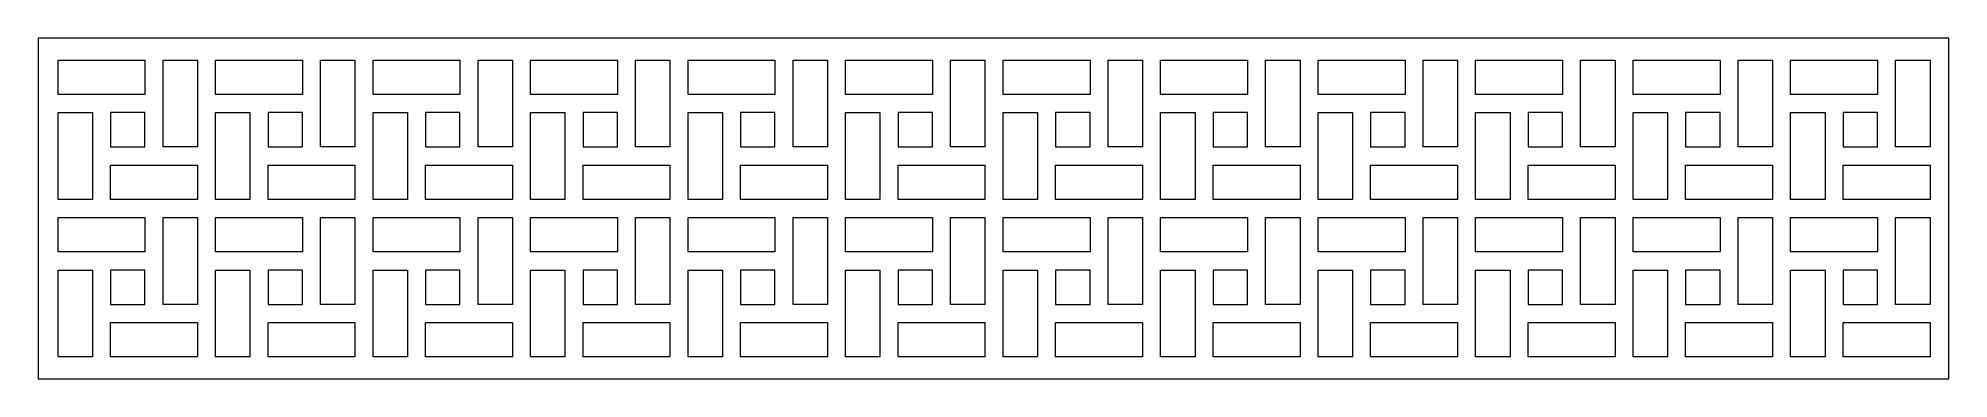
# Model space of a CAD drawing. Header units: centimetres. Extents: x -28.5 to 30.2, y -6.2 to 4.3.
import ezdxf

# ---------------------------------------------------------------- set-up
doc = ezdxf.new("R2010")
doc.units = ezdxf.units.CM
doc.header["$MEASUREMENT"] = 0
doc.layers.add('layer 1', color=7, linetype='Continuous')

msp = doc.modelspace()

# ---------------------------------------------------------------- linework, layer by layer
at = {"layer": 'layer 1', "color": 242, "lineweight": 9}
for points in [[(-28.46374, -6.16798), (-28.46374, -6.16798), (-28.46374, 4.30387), (-28.46374, 4.30387), (-28.46374, 4.30387), (-28.46374, 4.30387), (30.2267, 4.30387), (30.2267, 4.30387), (30.2267, 4.30387), (30.2267, 4.30387), (30.2267, -6.16798), (30.2267, -6.16798), (30.2267, -6.16798), (30.2267, -6.16798), (-28.46374, -6.16798), (-28.46374, -6.16798)], [(-27.85375, 2.57159), (-26.96393, 2.57159), (-26.07414, 2.57159), (-25.1843, 2.57159), (-25.1843, 2.57159), (-25.1843, 2.57159), (-25.1843, 3.62824), (-25.1843, 3.62824), (-25.1843, 3.62824), (-25.1843, 3.62824), (-27.85375, 3.62824), (-27.85375, 3.62824), (-27.85375, 3.62824), (-27.85375, 3.62824), (-27.85375, 2.57159), (-27.85375, 2.57159)], [(-24.62817, 3.62824), (-24.62817, 3.62824), (-24.62817, 0.9588), (-24.62817, 0.9588), (-24.62817, 0.9588), (-24.62817, 0.9588), (-23.57152, 0.9588), (-23.57152, 0.9588), (-23.57152, 0.9588), (-23.57152, 0.9588), (-23.57152, 3.62824), (-23.57152, 3.62824), (-23.57152, 3.62824), (-23.57152, 3.62824), (-24.62817, 3.62824), (-24.62817, 3.62824)], [(-23.01538, 2.57159), (-22.12557, 2.57159), (-21.23578, 2.57159), (-20.34594, 2.57159), (-20.34594, 2.57159), (-20.34594, 2.57159), (-20.34594, 3.62824), (-20.34594, 3.62824), (-20.34594, 3.62824), (-20.34594, 3.62824), (-23.01538, 3.62824), (-23.01538, 3.62824), (-23.01538, 3.62824), (-23.01538, 3.62824), (-23.01538, 2.57159), (-23.01538, 2.57159)], [(-19.78981, 3.62824), (-19.78981, 3.62824), (-19.78981, 0.9588), (-19.78981, 0.9588), (-19.78981, 0.9588), (-19.78981, 0.9588), (-18.73316, 0.9588), (-18.73316, 0.9588), (-18.73316, 0.9588), (-18.73316, 0.9588), (-18.73316, 3.62824), (-18.73316, 3.62824), (-18.73316, 3.62824), (-18.73316, 3.62824), (-19.78981, 3.62824), (-19.78981, 3.62824)], [(-18.17702, 2.57159), (-17.2872, 2.57159), (-16.39742, 2.57159), (-15.50758, 2.57159), (-15.50758, 2.57159), (-15.50758, 2.57159), (-15.50758, 3.62824), (-15.50758, 3.62824), (-15.50758, 3.62824), (-15.50758, 3.62824), (-18.17702, 3.62824), (-18.17702, 3.62824), (-18.17702, 3.62824), (-18.17702, 3.62824), (-18.17702, 2.57159), (-18.17702, 2.57159)], [(-14.95145, 3.62824), (-14.95145, 3.62824), (-14.95145, 0.9588), (-14.95145, 0.9588), (-14.95145, 0.9588), (-14.95145, 0.9588), (-13.8948, 0.9588), (-13.8948, 0.9588), (-13.8948, 0.9588), (-13.8948, 0.9588), (-13.8948, 3.62824), (-13.8948, 3.62824), (-13.8948, 3.62824), (-13.8948, 3.62824), (-14.95145, 3.62824), (-14.95145, 3.62824)], [(-13.33866, 2.57159), (-12.44884, 2.57159), (-11.55905, 2.57159), (-10.66922, 2.57159), (-10.66922, 2.57159), (-10.66922, 2.57159), (-10.66922, 3.62824), (-10.66922, 3.62824), (-10.66922, 3.62824), (-10.66922, 3.62824), (-13.33866, 3.62824), (-13.33866, 3.62824), (-13.33866, 3.62824), (-13.33866, 3.62824), (-13.33866, 2.57159), (-13.33866, 2.57159)], [(-10.11309, 3.62824), (-10.11309, 3.62824), (-10.11309, 0.9588), (-10.11309, 0.9588), (-10.11309, 0.9588), (-10.11309, 0.9588), (-9.05643, 0.9588), (-9.05643, 0.9588), (-9.05643, 0.9588), (-9.05643, 0.9588), (-9.05643, 3.62824), (-9.05643, 3.62824), (-9.05643, 3.62824), (-9.05643, 3.62824), (-10.11309, 3.62824), (-10.11309, 3.62824)], [(-8.5003, 2.57159), (-7.61048, 2.57159), (-6.72069, 2.57159), (-5.83086, 2.57159), (-5.83086, 2.57159), (-5.83086, 2.57159), (-5.83086, 3.62824), (-5.83086, 3.62824), (-5.83086, 3.62824), (-5.83086, 3.62824), (-8.5003, 3.62824), (-8.5003, 3.62824), (-8.5003, 3.62824), (-8.5003, 3.62824), (-8.5003, 2.57159), (-8.5003, 2.57159)], [(-5.27473, 3.62824), (-5.27473, 3.62824), (-5.27473, 0.9588), (-5.27473, 0.9588), (-5.27473, 0.9588), (-5.27473, 0.9588), (-4.21807, 0.9588), (-4.21807, 0.9588), (-4.21807, 0.9588), (-4.21807, 0.9588), (-4.21807, 3.62824), (-4.21807, 3.62824), (-4.21807, 3.62824), (-4.21807, 3.62824), (-5.27473, 3.62824), (-5.27473, 3.62824)], [(-3.66194, 2.57159), (-2.77212, 2.57159), (-1.88233, 2.57159), (-0.9925, 2.57159), (-0.9925, 2.57159), (-0.9925, 2.57159), (-0.9925, 3.62824), (-0.9925, 3.62824), (-0.9925, 3.62824), (-0.9925, 3.62824), (-3.66194, 3.62824), (-3.66194, 3.62824), (-3.66194, 3.62824), (-3.66194, 3.62824), (-3.66194, 2.57159), (-3.66194, 2.57159)], [(-0.43637, 3.62824), (-0.43637, 3.62824), (-0.43637, 0.9588), (-0.43637, 0.9588), (-0.43637, 0.9588), (-0.43637, 0.9588), (0.62029, 0.9588), (0.62029, 0.9588), (0.62029, 0.9588), (0.62029, 0.9588), (0.62029, 3.62824), (0.62029, 3.62824), (0.62029, 3.62824), (0.62029, 3.62824), (-0.43637, 3.62824), (-0.43637, 3.62824)], [(1.17642, 2.57159), (2.06624, 2.57159), (2.95603, 2.57159), (3.84586, 2.57159), (3.84586, 2.57159), (3.84586, 2.57159), (3.84586, 3.62824), (3.84586, 3.62824), (3.84586, 3.62824), (3.84586, 3.62824), (1.17642, 3.62824), (1.17642, 3.62824), (1.17642, 3.62824), (1.17642, 3.62824), (1.17642, 2.57159), (1.17642, 2.57159)], [(4.402, 3.62824), (4.402, 3.62824), (4.402, 0.9588), (4.402, 0.9588), (4.402, 0.9588), (4.402, 0.9588), (5.45865, 0.9588), (5.45865, 0.9588), (5.45865, 0.9588), (5.45865, 0.9588), (5.45865, 3.62824), (5.45865, 3.62824), (5.45865, 3.62824), (5.45865, 3.62824), (4.402, 3.62824), (4.402, 3.62824)], [(6.01478, 2.57159), (6.9046, 2.57159), (7.79439, 2.57159), (8.68422, 2.57159), (8.68422, 2.57159), (8.68422, 2.57159), (8.68422, 3.62824), (8.68422, 3.62824), (8.68422, 3.62824), (8.68422, 3.62824), (6.01478, 3.62824), (6.01478, 3.62824), (6.01478, 3.62824), (6.01478, 3.62824), (6.01478, 2.57159), (6.01478, 2.57159)], [(9.24036, 3.62824), (9.24036, 3.62824), (9.24036, 0.9588), (9.24036, 0.9588), (9.24036, 0.9588), (9.24036, 0.9588), (10.29701, 0.9588), (10.29701, 0.9588), (10.29701, 0.9588), (10.29701, 0.9588), (10.29701, 3.62824), (10.29701, 3.62824), (10.29701, 3.62824), (10.29701, 3.62824), (9.24036, 3.62824), (9.24036, 3.62824)], [(10.85314, 2.57159), (11.74296, 2.57159), (12.63275, 2.57159), (13.52258, 2.57159), (13.52258, 2.57159), (13.52258, 2.57159), (13.52258, 3.62824), (13.52258, 3.62824), (13.52258, 3.62824), (13.52258, 3.62824), (10.85314, 3.62824), (10.85314, 3.62824), (10.85314, 3.62824), (10.85314, 3.62824), (10.85314, 2.57159), (10.85314, 2.57159)], [(14.07872, 3.62824), (14.07872, 3.62824), (14.07872, 0.9588), (14.07872, 0.9588), (14.07872, 0.9588), (14.07872, 0.9588), (15.13537, 0.9588), (15.13537, 0.9588), (15.13537, 0.9588), (15.13537, 0.9588), (15.13537, 3.62824), (15.13537, 3.62824), (15.13537, 3.62824), (15.13537, 3.62824), (14.07872, 3.62824), (14.07872, 3.62824)], [(15.69151, 2.57159), (16.58132, 2.57159), (17.47111, 2.57159), (18.36095, 2.57159), (18.36095, 2.57159), (18.36095, 2.57159), (18.36095, 3.62824), (18.36095, 3.62824), (18.36095, 3.62824), (18.36095, 3.62824), (15.69151, 3.62824), (15.69151, 3.62824), (15.69151, 3.62824), (15.69151, 3.62824), (15.69151, 2.57159), (15.69151, 2.57159)], [(18.91708, 3.62824), (18.91708, 3.62824), (18.91708, 0.9588), (18.91708, 0.9588), (18.91708, 0.9588), (18.91708, 0.9588), (19.97373, 0.9588), (19.97373, 0.9588), (19.97373, 0.9588), (19.97373, 0.9588), (19.97373, 3.62824), (19.97373, 3.62824), (19.97373, 3.62824), (19.97373, 3.62824), (18.91708, 3.62824), (18.91708, 3.62824)], [(20.52987, 2.57159), (21.41969, 2.57159), (22.30947, 2.57159), (23.19931, 2.57159), (23.19931, 2.57159), (23.19931, 2.57159), (23.19931, 3.62824), (23.19931, 3.62824), (23.19931, 3.62824), (23.19931, 3.62824), (20.52987, 3.62824), (20.52987, 3.62824), (20.52987, 3.62824), (20.52987, 3.62824), (20.52987, 2.57159), (20.52987, 2.57159)], [(23.75544, 3.62824), (23.75544, 3.62824), (23.75544, 0.9588), (23.75544, 0.9588), (23.75544, 0.9588), (23.75544, 0.9588), (24.81209, 0.9588), (24.81209, 0.9588), (24.81209, 0.9588), (24.81209, 0.9588), (24.81209, 3.62824), (24.81209, 3.62824), (24.81209, 3.62824), (24.81209, 3.62824), (23.75544, 3.62824), (23.75544, 3.62824)], [(25.36823, 2.57159), (26.25805, 2.57159), (27.14783, 2.57159), (28.03767, 2.57159), (28.03767, 2.57159), (28.03767, 2.57159), (28.03767, 3.62824), (28.03767, 3.62824), (28.03767, 3.62824), (28.03767, 3.62824), (25.36823, 3.62824), (25.36823, 3.62824), (25.36823, 3.62824), (25.36823, 3.62824), (25.36823, 2.57159), (25.36823, 2.57159)], [(28.5938, 3.62824), (28.5938, 3.62824), (28.5938, 0.9588), (28.5938, 0.9588), (28.5938, 0.9588), (28.5938, 0.9588), (29.65045, 0.9588), (29.65045, 0.9588), (29.65045, 0.9588), (29.65045, 0.9588), (29.65045, 3.62824), (29.65045, 3.62824), (29.65045, 3.62824), (29.65045, 3.62824), (28.5938, 3.62824), (28.5938, 3.62824)], [(-26.79709, 2.01545), (-26.79709, 2.01545), (-27.85375, 2.01545), (-27.85375, 2.01545), (-27.85375, 2.01545), (-27.85375, 2.01545), (-27.85375, -0.65399), (-27.85375, -0.65399), (-27.85375, -0.65399), (-27.85375, -0.65399), (-26.79709, -0.65399), (-26.79709, -0.65399), (-26.79709, -0.65399), (-26.79709, 0.23583), (-26.79709, 1.12562), (-26.79709, 2.01545)], [(-26.24096, 0.9588), (-26.24096, 0.9588), (-26.24096, 2.01545), (-26.24096, 2.01545), (-26.24096, 2.01545), (-26.24096, 2.01545), (-25.1843, 2.01545), (-25.1843, 2.01545), (-25.1843, 2.01545), (-25.1843, 2.01545), (-25.1843, 0.9588), (-25.1843, 0.9588), (-25.1843, 0.9588), (-25.1843, 0.9588), (-26.24096, 0.9588), (-26.24096, 0.9588)], [(-21.95873, 2.01545), (-21.95873, 2.01545), (-23.01538, 2.01545), (-23.01538, 2.01545), (-23.01538, 2.01545), (-23.01538, 2.01545), (-23.01538, -0.65399), (-23.01538, -0.65399), (-23.01538, -0.65399), (-23.01538, -0.65399), (-21.95873, -0.65399), (-21.95873, -0.65399), (-21.95873, -0.65399), (-21.95873, 0.23583), (-21.95873, 1.12562), (-21.95873, 2.01545)], [(-21.4026, 0.9588), (-21.4026, 0.9588), (-21.4026, 2.01545), (-21.4026, 2.01545), (-21.4026, 2.01545), (-21.4026, 2.01545), (-20.34594, 2.01545), (-20.34594, 2.01545), (-20.34594, 2.01545), (-20.34594, 2.01545), (-20.34594, 0.9588), (-20.34594, 0.9588), (-20.34594, 0.9588), (-20.34594, 0.9588), (-21.4026, 0.9588), (-21.4026, 0.9588)], [(-17.12037, 2.01545), (-17.12037, 2.01545), (-18.17702, 2.01545), (-18.17702, 2.01545), (-18.17702, 2.01545), (-18.17702, 2.01545), (-18.17702, -0.65399), (-18.17702, -0.65399), (-18.17702, -0.65399), (-18.17702, -0.65399), (-17.12037, -0.65399), (-17.12037, -0.65399), (-17.12037, -0.65399), (-17.12037, 0.23583), (-17.12037, 1.12562), (-17.12037, 2.01545)], [(-16.56424, 0.9588), (-16.56424, 0.9588), (-16.56424, 2.01545), (-16.56424, 2.01545), (-16.56424, 2.01545), (-16.56424, 2.01545), (-15.50758, 2.01545), (-15.50758, 2.01545), (-15.50758, 2.01545), (-15.50758, 2.01545), (-15.50758, 0.9588), (-15.50758, 0.9588), (-15.50758, 0.9588), (-15.50758, 0.9588), (-16.56424, 0.9588), (-16.56424, 0.9588)], [(-12.28201, 2.01545), (-12.28201, 2.01545), (-13.33866, 2.01545), (-13.33866, 2.01545), (-13.33866, 2.01545), (-13.33866, 2.01545), (-13.33866, -0.65399), (-13.33866, -0.65399), (-13.33866, -0.65399), (-13.33866, -0.65399), (-12.28201, -0.65399), (-12.28201, -0.65399), (-12.28201, -0.65399), (-12.28201, 0.23583), (-12.28201, 1.12562), (-12.28201, 2.01545)], [(-11.72587, 0.9588), (-11.72587, 0.9588), (-11.72587, 2.01545), (-11.72587, 2.01545), (-11.72587, 2.01545), (-11.72587, 2.01545), (-10.66922, 2.01545), (-10.66922, 2.01545), (-10.66922, 2.01545), (-10.66922, 2.01545), (-10.66922, 0.9588), (-10.66922, 0.9588), (-10.66922, 0.9588), (-10.66922, 0.9588), (-11.72587, 0.9588), (-11.72587, 0.9588)], [(-7.44365, 2.01545), (-7.44365, 2.01545), (-8.5003, 2.01545), (-8.5003, 2.01545), (-8.5003, 2.01545), (-8.5003, 2.01545), (-8.5003, -0.65399), (-8.5003, -0.65399), (-8.5003, -0.65399), (-8.5003, -0.65399), (-7.44365, -0.65399), (-7.44365, -0.65399), (-7.44365, -0.65399), (-7.44365, 0.23583), (-7.44365, 1.12562), (-7.44365, 2.01545)], [(-6.88751, 0.9588), (-6.88751, 0.9588), (-6.88751, 2.01545), (-6.88751, 2.01545), (-6.88751, 2.01545), (-6.88751, 2.01545), (-5.83086, 2.01545), (-5.83086, 2.01545), (-5.83086, 2.01545), (-5.83086, 2.01545), (-5.83086, 0.9588), (-5.83086, 0.9588), (-5.83086, 0.9588), (-5.83086, 0.9588), (-6.88751, 0.9588), (-6.88751, 0.9588)], [(-2.60529, 2.01545), (-2.60529, 2.01545), (-3.66194, 2.01545), (-3.66194, 2.01545), (-3.66194, 2.01545), (-3.66194, 2.01545), (-3.66194, -0.65399), (-3.66194, -0.65399), (-3.66194, -0.65399), (-3.66194, -0.65399), (-2.60529, -0.65399), (-2.60529, -0.65399), (-2.60529, -0.65399), (-2.60529, 0.23583), (-2.60529, 1.12562), (-2.60529, 2.01545)], [(-2.04915, 0.9588), (-2.04915, 0.9588), (-2.04915, 2.01545), (-2.04915, 2.01545), (-2.04915, 2.01545), (-2.04915, 2.01545), (-0.9925, 2.01545), (-0.9925, 2.01545), (-0.9925, 2.01545), (-0.9925, 2.01545), (-0.9925, 0.9588), (-0.9925, 0.9588), (-0.9925, 0.9588), (-0.9925, 0.9588), (-2.04915, 0.9588), (-2.04915, 0.9588)], [(2.23308, 2.01545), (2.23308, 2.01545), (1.17642, 2.01545), (1.17642, 2.01545), (1.17642, 2.01545), (1.17642, 2.01545), (1.17642, -0.65399), (1.17642, -0.65399), (1.17642, -0.65399), (1.17642, -0.65399), (2.23308, -0.65399), (2.23308, -0.65399), (2.23308, -0.65399), (2.23308, 0.23583), (2.23308, 1.12562), (2.23308, 2.01545)], [(2.78921, 0.9588), (2.78921, 0.9588), (2.78921, 2.01545), (2.78921, 2.01545), (2.78921, 2.01545), (2.78921, 2.01545), (3.84586, 2.01545), (3.84586, 2.01545), (3.84586, 2.01545), (3.84586, 2.01545), (3.84586, 0.9588), (3.84586, 0.9588), (3.84586, 0.9588), (3.84586, 0.9588), (2.78921, 0.9588), (2.78921, 0.9588)], [(7.07144, 2.01545), (7.07144, 2.01545), (6.01478, 2.01545), (6.01478, 2.01545), (6.01478, 2.01545), (6.01478, 2.01545), (6.01478, -0.65399), (6.01478, -0.65399), (6.01478, -0.65399), (6.01478, -0.65399), (7.07144, -0.65399), (7.07144, -0.65399), (7.07144, -0.65399), (7.07144, 0.23583), (7.07144, 1.12562), (7.07144, 2.01545)], [(7.62757, 0.9588), (7.62757, 0.9588), (7.62757, 2.01545), (7.62757, 2.01545), (7.62757, 2.01545), (7.62757, 2.01545), (8.68422, 2.01545), (8.68422, 2.01545), (8.68422, 2.01545), (8.68422, 2.01545), (8.68422, 0.9588), (8.68422, 0.9588), (8.68422, 0.9588), (8.68422, 0.9588), (7.62757, 0.9588), (7.62757, 0.9588)], [(11.9098, 2.01545), (11.9098, 2.01545), (10.85314, 2.01545), (10.85314, 2.01545), (10.85314, 2.01545), (10.85314, 2.01545), (10.85314, -0.65399), (10.85314, -0.65399), (10.85314, -0.65399), (10.85314, -0.65399), (11.9098, -0.65399), (11.9098, -0.65399), (11.9098, -0.65399), (11.9098, 0.23583), (11.9098, 1.12562), (11.9098, 2.01545)], [(12.46593, 0.9588), (12.46593, 0.9588), (12.46593, 2.01545), (12.46593, 2.01545), (12.46593, 2.01545), (12.46593, 2.01545), (13.52258, 2.01545), (13.52258, 2.01545), (13.52258, 2.01545), (13.52258, 2.01545), (13.52258, 0.9588), (13.52258, 0.9588), (13.52258, 0.9588), (13.52258, 0.9588), (12.46593, 0.9588), (12.46593, 0.9588)], [(16.74816, 2.01545), (16.74816, 2.01545), (15.69151, 2.01545), (15.69151, 2.01545), (15.69151, 2.01545), (15.69151, 2.01545), (15.69151, -0.65399), (15.69151, -0.65399), (15.69151, -0.65399), (15.69151, -0.65399), (16.74816, -0.65399), (16.74816, -0.65399), (16.74816, -0.65399), (16.74816, 0.23583), (16.74816, 1.12562), (16.74816, 2.01545)], [(17.30429, 0.9588), (17.30429, 0.9588), (17.30429, 2.01545), (17.30429, 2.01545), (17.30429, 2.01545), (17.30429, 2.01545), (18.36095, 2.01545), (18.36095, 2.01545), (18.36095, 2.01545), (18.36095, 2.01545), (18.36095, 0.9588), (18.36095, 0.9588), (18.36095, 0.9588), (18.36095, 0.9588), (17.30429, 0.9588), (17.30429, 0.9588)], [(21.58652, 2.01545), (21.58652, 2.01545), (20.52987, 2.01545), (20.52987, 2.01545), (20.52987, 2.01545), (20.52987, 2.01545), (20.52987, -0.65399), (20.52987, -0.65399), (20.52987, -0.65399), (20.52987, -0.65399), (21.58652, -0.65399), (21.58652, -0.65399), (21.58652, -0.65399), (21.58652, 0.23583), (21.58652, 1.12562), (21.58652, 2.01545)], [(22.14265, 0.9588), (22.14265, 0.9588), (22.14265, 2.01545), (22.14265, 2.01545), (22.14265, 2.01545), (22.14265, 2.01545), (23.19931, 2.01545), (23.19931, 2.01545), (23.19931, 2.01545), (23.19931, 2.01545), (23.19931, 0.9588), (23.19931, 0.9588), (23.19931, 0.9588), (23.19931, 0.9588), (22.14265, 0.9588), (22.14265, 0.9588)], [(26.42488, 2.01545), (26.42488, 2.01545), (25.36823, 2.01545), (25.36823, 2.01545), (25.36823, 2.01545), (25.36823, 2.01545), (25.36823, -0.65399), (25.36823, -0.65399), (25.36823, -0.65399), (25.36823, -0.65399), (26.42488, -0.65399), (26.42488, -0.65399), (26.42488, -0.65399), (26.42488, 0.23583), (26.42488, 1.12562), (26.42488, 2.01545)], [(26.98101, 0.9588), (26.98101, 0.9588), (26.98101, 2.01545), (26.98101, 2.01545), (26.98101, 2.01545), (26.98101, 2.01545), (28.03767, 2.01545), (28.03767, 2.01545), (28.03767, 2.01545), (28.03767, 2.01545), (28.03767, 0.9588), (28.03767, 0.9588), (28.03767, 0.9588), (28.03767, 0.9588), (26.98101, 0.9588), (26.98101, 0.9588)], [(-23.57152, 0.40266), (-24.46134, 0.40266), (-25.35115, 0.40266), (-26.24096, 0.40266), (-26.24096, 0.40266), (-26.24096, 0.40266), (-26.24096, -0.65399), (-26.24096, -0.65399), (-26.24096, -0.65399), (-26.24096, -0.65399), (-23.57152, -0.65399), (-23.57152, -0.65399), (-23.57152, -0.65399), (-23.57152, -0.65399), (-23.57152, 0.40266), (-23.57152, 0.40266)], [(-18.73316, 0.40266), (-19.62298, 0.40266), (-20.51279, 0.40266), (-21.4026, 0.40266), (-21.4026, 0.40266), (-21.4026, 0.40266), (-21.4026, -0.65399), (-21.4026, -0.65399), (-21.4026, -0.65399), (-21.4026, -0.65399), (-18.73316, -0.65399), (-18.73316, -0.65399), (-18.73316, -0.65399), (-18.73316, -0.65399), (-18.73316, 0.40266), (-18.73316, 0.40266)], [(-13.8948, 0.40266), (-14.78462, 0.40266), (-15.67443, 0.40266), (-16.56424, 0.40266), (-16.56424, 0.40266), (-16.56424, 0.40266), (-16.56424, -0.65399), (-16.56424, -0.65399), (-16.56424, -0.65399), (-16.56424, -0.65399), (-13.8948, -0.65399), (-13.8948, -0.65399), (-13.8948, -0.65399), (-13.8948, -0.65399), (-13.8948, 0.40266), (-13.8948, 0.40266)], [(-9.05643, 0.40266), (-9.94626, 0.40266), (-10.83606, 0.40266), (-11.72587, 0.40266), (-11.72587, 0.40266), (-11.72587, 0.40266), (-11.72587, -0.65399), (-11.72587, -0.65399), (-11.72587, -0.65399), (-11.72587, -0.65399), (-9.05643, -0.65399), (-9.05643, -0.65399), (-9.05643, -0.65399), (-9.05643, -0.65399), (-9.05643, 0.40266), (-9.05643, 0.40266)], [(-4.21807, 0.40266), (-5.10789, 0.40266), (-5.9977, 0.40266), (-6.88751, 0.40266), (-6.88751, 0.40266), (-6.88751, 0.40266), (-6.88751, -0.65399), (-6.88751, -0.65399), (-6.88751, -0.65399), (-6.88751, -0.65399), (-4.21807, -0.65399), (-4.21807, -0.65399), (-4.21807, -0.65399), (-4.21807, -0.65399), (-4.21807, 0.40266), (-4.21807, 0.40266)], [(0.62029, 0.40266), (-0.26953, 0.40266), (-1.15934, 0.40266), (-2.04915, 0.40266), (-2.04915, 0.40266), (-2.04915, 0.40266), (-2.04915, -0.65399), (-2.04915, -0.65399), (-2.04915, -0.65399), (-2.04915, -0.65399), (0.62029, -0.65399), (0.62029, -0.65399), (0.62029, -0.65399), (0.62029, -0.65399), (0.62029, 0.40266), (0.62029, 0.40266)], [(5.45865, 0.40266), (4.56883, 0.40266), (3.67902, 0.40266), (2.78921, 0.40266), (2.78921, 0.40266), (2.78921, 0.40266), (2.78921, -0.65399), (2.78921, -0.65399), (2.78921, -0.65399), (2.78921, -0.65399), (5.45865, -0.65399), (5.45865, -0.65399), (5.45865, -0.65399), (5.45865, -0.65399), (5.45865, 0.40266), (5.45865, 0.40266)], [(10.29701, 0.40266), (9.40719, 0.40266), (8.51738, 0.40266), (7.62757, 0.40266), (7.62757, 0.40266), (7.62757, 0.40266), (7.62757, -0.65399), (7.62757, -0.65399), (7.62757, -0.65399), (7.62757, -0.65399), (10.29701, -0.65399), (10.29701, -0.65399), (10.29701, -0.65399), (10.29701, -0.65399), (10.29701, 0.40266), (10.29701, 0.40266)], [(15.13537, 0.40266), (14.24555, 0.40266), (13.35574, 0.40266), (12.46593, 0.40266), (12.46593, 0.40266), (12.46593, 0.40266), (12.46593, -0.65399), (12.46593, -0.65399), (12.46593, -0.65399), (12.46593, -0.65399), (15.13537, -0.65399), (15.13537, -0.65399), (15.13537, -0.65399), (15.13537, -0.65399), (15.13537, 0.40266), (15.13537, 0.40266)], [(19.97373, 0.40266), (19.08391, 0.40266), (18.1941, 0.40266), (17.30429, 0.40266), (17.30429, 0.40266), (17.30429, 0.40266), (17.30429, -0.65399), (17.30429, -0.65399), (17.30429, -0.65399), (17.30429, -0.65399), (19.97373, -0.65399), (19.97373, -0.65399), (19.97373, -0.65399), (19.97373, -0.65399), (19.97373, 0.40266), (19.97373, 0.40266)], [(24.81209, 0.40266), (23.92227, 0.40266), (23.03246, 0.40266), (22.14265, 0.40266), (22.14265, 0.40266), (22.14265, 0.40266), (22.14265, -0.65399), (22.14265, -0.65399), (22.14265, -0.65399), (22.14265, -0.65399), (24.81209, -0.65399), (24.81209, -0.65399), (24.81209, -0.65399), (24.81209, -0.65399), (24.81209, 0.40266), (24.81209, 0.40266)], [(29.65045, 0.40266), (28.76063, 0.40266), (27.87083, 0.40266), (26.98101, 0.40266), (26.98101, 0.40266), (26.98101, 0.40266), (26.98101, -0.65399), (26.98101, -0.65399), (26.98101, -0.65399), (26.98101, -0.65399), (29.65045, -0.65399), (29.65045, -0.65399), (29.65045, -0.65399), (29.65045, -0.65399), (29.65045, 0.40266), (29.65045, 0.40266)], [(-27.85375, -2.26678), (-26.96393, -2.26678), (-26.07414, -2.26678), (-25.1843, -2.26678), (-25.1843, -2.26678), (-25.1843, -2.26678), (-25.1843, -1.21012), (-25.1843, -1.21012), (-25.1843, -1.21012), (-25.1843, -1.21012), (-27.85375, -1.21012), (-27.85375, -1.21012), (-27.85375, -1.21012), (-27.85375, -1.21012), (-27.85375, -2.26678), (-27.85375, -2.26678)], [(-24.62817, -1.21012), (-24.62817, -1.21012), (-24.62817, -3.87956), (-24.62817, -3.87956), (-24.62817, -3.87956), (-24.62817, -3.87956), (-23.57152, -3.87956), (-23.57152, -3.87956), (-23.57152, -3.87956), (-23.57152, -3.87956), (-23.57152, -1.21012), (-23.57152, -1.21012), (-23.57152, -1.21012), (-23.57152, -1.21012), (-24.62817, -1.21012), (-24.62817, -1.21012)], [(-23.01538, -2.26678), (-22.12557, -2.26678), (-21.23578, -2.26678), (-20.34594, -2.26678), (-20.34594, -2.26678), (-20.34594, -2.26678), (-20.34594, -1.21012), (-20.34594, -1.21012), (-20.34594, -1.21012), (-20.34594, -1.21012), (-23.01538, -1.21012), (-23.01538, -1.21012), (-23.01538, -1.21012), (-23.01538, -1.21012), (-23.01538, -2.26678), (-23.01538, -2.26678)], [(-19.78981, -1.21012), (-19.78981, -1.21012), (-19.78981, -3.87956), (-19.78981, -3.87956), (-19.78981, -3.87956), (-19.78981, -3.87956), (-18.73316, -3.87956), (-18.73316, -3.87956), (-18.73316, -3.87956), (-18.73316, -3.87956), (-18.73316, -1.21012), (-18.73316, -1.21012), (-18.73316, -1.21012), (-18.73316, -1.21012), (-19.78981, -1.21012), (-19.78981, -1.21012)], [(-18.17702, -2.26678), (-17.2872, -2.26678), (-16.39742, -2.26678), (-15.50758, -2.26678), (-15.50758, -2.26678), (-15.50758, -2.26678), (-15.50758, -1.21012), (-15.50758, -1.21012), (-15.50758, -1.21012), (-15.50758, -1.21012), (-18.17702, -1.21012), (-18.17702, -1.21012), (-18.17702, -1.21012), (-18.17702, -1.21012), (-18.17702, -2.26678), (-18.17702, -2.26678)], [(-14.95145, -1.21012), (-14.95145, -1.21012), (-14.95145, -3.87956), (-14.95145, -3.87956), (-14.95145, -3.87956), (-14.95145, -3.87956), (-13.8948, -3.87956), (-13.8948, -3.87956), (-13.8948, -3.87956), (-13.8948, -3.87956), (-13.8948, -1.21012), (-13.8948, -1.21012), (-13.8948, -1.21012), (-13.8948, -1.21012), (-14.95145, -1.21012), (-14.95145, -1.21012)], [(-13.33866, -2.26678), (-12.44884, -2.26678), (-11.55905, -2.26678), (-10.66922, -2.26678), (-10.66922, -2.26678), (-10.66922, -2.26678), (-10.66922, -1.21012), (-10.66922, -1.21012), (-10.66922, -1.21012), (-10.66922, -1.21012), (-13.33866, -1.21012), (-13.33866, -1.21012), (-13.33866, -1.21012), (-13.33866, -1.21012), (-13.33866, -2.26678), (-13.33866, -2.26678)], [(-10.11309, -1.21012), (-10.11309, -1.21012), (-10.11309, -3.87956), (-10.11309, -3.87956), (-10.11309, -3.87956), (-10.11309, -3.87956), (-9.05643, -3.87956), (-9.05643, -3.87956), (-9.05643, -3.87956), (-9.05643, -3.87956), (-9.05643, -1.21012), (-9.05643, -1.21012), (-9.05643, -1.21012), (-9.05643, -1.21012), (-10.11309, -1.21012), (-10.11309, -1.21012)], [(-8.5003, -2.26678), (-7.61048, -2.26678), (-6.72069, -2.26678), (-5.83086, -2.26678), (-5.83086, -2.26678), (-5.83086, -2.26678), (-5.83086, -1.21012), (-5.83086, -1.21012), (-5.83086, -1.21012), (-5.83086, -1.21012), (-8.5003, -1.21012), (-8.5003, -1.21012), (-8.5003, -1.21012), (-8.5003, -1.21012), (-8.5003, -2.26678), (-8.5003, -2.26678)], [(-5.27473, -1.21012), (-5.27473, -1.21012), (-5.27473, -3.87956), (-5.27473, -3.87956), (-5.27473, -3.87956), (-5.27473, -3.87956), (-4.21807, -3.87956), (-4.21807, -3.87956), (-4.21807, -3.87956), (-4.21807, -3.87956), (-4.21807, -1.21012), (-4.21807, -1.21012), (-4.21807, -1.21012), (-4.21807, -1.21012), (-5.27473, -1.21012), (-5.27473, -1.21012)], [(-3.66194, -2.26678), (-2.77212, -2.26678), (-1.88233, -2.26678), (-0.9925, -2.26678), (-0.9925, -2.26678), (-0.9925, -2.26678), (-0.9925, -1.21012), (-0.9925, -1.21012), (-0.9925, -1.21012), (-0.9925, -1.21012), (-3.66194, -1.21012), (-3.66194, -1.21012), (-3.66194, -1.21012), (-3.66194, -1.21012), (-3.66194, -2.26678), (-3.66194, -2.26678)], [(-0.43637, -1.21012), (-0.43637, -1.21012), (-0.43637, -3.87956), (-0.43637, -3.87956), (-0.43637, -3.87956), (-0.43637, -3.87956), (0.62029, -3.87956), (0.62029, -3.87956), (0.62029, -3.87956), (0.62029, -3.87956), (0.62029, -1.21012), (0.62029, -1.21012), (0.62029, -1.21012), (0.62029, -1.21012), (-0.43637, -1.21012), (-0.43637, -1.21012)], [(1.17642, -2.26678), (2.06624, -2.26678), (2.95603, -2.26678), (3.84586, -2.26678), (3.84586, -2.26678), (3.84586, -2.26678), (3.84586, -1.21012), (3.84586, -1.21012), (3.84586, -1.21012), (3.84586, -1.21012), (1.17642, -1.21012), (1.17642, -1.21012), (1.17642, -1.21012), (1.17642, -1.21012), (1.17642, -2.26678), (1.17642, -2.26678)], [(4.402, -1.21012), (4.402, -1.21012), (4.402, -3.87956), (4.402, -3.87956), (4.402, -3.87956), (4.402, -3.87956), (5.45865, -3.87956), (5.45865, -3.87956), (5.45865, -3.87956), (5.45865, -3.87956), (5.45865, -1.21012), (5.45865, -1.21012), (5.45865, -1.21012), (5.45865, -1.21012), (4.402, -1.21012), (4.402, -1.21012)], [(6.01478, -2.26678), (6.9046, -2.26678), (7.79439, -2.26678), (8.68422, -2.26678), (8.68422, -2.26678), (8.68422, -2.26678), (8.68422, -1.21012), (8.68422, -1.21012), (8.68422, -1.21012), (8.68422, -1.21012), (6.01478, -1.21012), (6.01478, -1.21012), (6.01478, -1.21012), (6.01478, -1.21012), (6.01478, -2.26678), (6.01478, -2.26678)], [(9.24036, -1.21012), (9.24036, -1.21012), (9.24036, -3.87956), (9.24036, -3.87956), (9.24036, -3.87956), (9.24036, -3.87956), (10.29701, -3.87956), (10.29701, -3.87956), (10.29701, -3.87956), (10.29701, -3.87956), (10.29701, -1.21012), (10.29701, -1.21012), (10.29701, -1.21012), (10.29701, -1.21012), (9.24036, -1.21012), (9.24036, -1.21012)], [(10.85314, -2.26678), (11.74296, -2.26678), (12.63275, -2.26678), (13.52258, -2.26678), (13.52258, -2.26678), (13.52258, -2.26678), (13.52258, -1.21012), (13.52258, -1.21012), (13.52258, -1.21012), (13.52258, -1.21012), (10.85314, -1.21012), (10.85314, -1.21012), (10.85314, -1.21012), (10.85314, -1.21012), (10.85314, -2.26678), (10.85314, -2.26678)], [(14.07872, -1.21012), (14.07872, -1.21012), (14.07872, -3.87956), (14.07872, -3.87956), (14.07872, -3.87956), (14.07872, -3.87956), (15.13537, -3.87956), (15.13537, -3.87956), (15.13537, -3.87956), (15.13537, -3.87956), (15.13537, -1.21012), (15.13537, -1.21012), (15.13537, -1.21012), (15.13537, -1.21012), (14.07872, -1.21012), (14.07872, -1.21012)], [(15.69151, -2.26678), (16.58132, -2.26678), (17.47111, -2.26678), (18.36095, -2.26678), (18.36095, -2.26678), (18.36095, -2.26678), (18.36095, -1.21012), (18.36095, -1.21012), (18.36095, -1.21012), (18.36095, -1.21012), (15.69151, -1.21012), (15.69151, -1.21012), (15.69151, -1.21012), (15.69151, -1.21012), (15.69151, -2.26678), (15.69151, -2.26678)], [(18.91708, -1.21012), (18.91708, -1.21012), (18.91708, -3.87956), (18.91708, -3.87956), (18.91708, -3.87956), (18.91708, -3.87956), (19.97373, -3.87956), (19.97373, -3.87956), (19.97373, -3.87956), (19.97373, -3.87956), (19.97373, -1.21012), (19.97373, -1.21012), (19.97373, -1.21012), (19.97373, -1.21012), (18.91708, -1.21012), (18.91708, -1.21012)], [(20.52987, -2.26678), (21.41969, -2.26678), (22.30947, -2.26678), (23.19931, -2.26678), (23.19931, -2.26678), (23.19931, -2.26678), (23.19931, -1.21012), (23.19931, -1.21012), (23.19931, -1.21012), (23.19931, -1.21012), (20.52987, -1.21012), (20.52987, -1.21012), (20.52987, -1.21012), (20.52987, -1.21012), (20.52987, -2.26678), (20.52987, -2.26678)], [(23.75544, -1.21012), (23.75544, -1.21012), (23.75544, -3.87956), (23.75544, -3.87956), (23.75544, -3.87956), (23.75544, -3.87956), (24.81209, -3.87956), (24.81209, -3.87956), (24.81209, -3.87956), (24.81209, -3.87956), (24.81209, -1.21012), (24.81209, -1.21012), (24.81209, -1.21012), (24.81209, -1.21012), (23.75544, -1.21012), (23.75544, -1.21012)], [(25.36823, -2.26678), (26.25805, -2.26678), (27.14783, -2.26678), (28.03767, -2.26678), (28.03767, -2.26678), (28.03767, -2.26678), (28.03767, -1.21012), (28.03767, -1.21012), (28.03767, -1.21012), (28.03767, -1.21012), (25.36823, -1.21012), (25.36823, -1.21012), (25.36823, -1.21012), (25.36823, -1.21012), (25.36823, -2.26678), (25.36823, -2.26678)], [(28.5938, -1.21012), (28.5938, -1.21012), (28.5938, -3.87956), (28.5938, -3.87956), (28.5938, -3.87956), (28.5938, -3.87956), (29.65045, -3.87956), (29.65045, -3.87956), (29.65045, -3.87956), (29.65045, -3.87956), (29.65045, -1.21012), (29.65045, -1.21012), (29.65045, -1.21012), (29.65045, -1.21012), (28.5938, -1.21012), (28.5938, -1.21012)], [(-26.79709, -2.82291), (-26.79709, -2.82291), (-27.85375, -2.82291), (-27.85375, -2.82291), (-27.85375, -2.82291), (-27.85375, -2.82291), (-27.85375, -5.49235), (-27.85375, -5.49235), (-27.85375, -5.49235), (-27.85375, -5.49235), (-26.79709, -5.49235), (-26.79709, -5.49235), (-26.79709, -5.49235), (-26.79709, -4.60253), (-26.79709, -3.71274), (-26.79709, -2.82291)], [(-26.24096, -3.87956), (-26.24096, -3.87956), (-26.24096, -2.82291), (-26.24096, -2.82291), (-26.24096, -2.82291), (-26.24096, -2.82291), (-25.1843, -2.82291), (-25.1843, -2.82291), (-25.1843, -2.82291), (-25.1843, -2.82291), (-25.1843, -3.87956), (-25.1843, -3.87956), (-25.1843, -3.87956), (-25.1843, -3.87956), (-26.24096, -3.87956), (-26.24096, -3.87956)], [(-21.95873, -2.82291), (-21.95873, -2.82291), (-23.01538, -2.82291), (-23.01538, -2.82291), (-23.01538, -2.82291), (-23.01538, -2.82291), (-23.01538, -5.49235), (-23.01538, -5.49235), (-23.01538, -5.49235), (-23.01538, -5.49235), (-21.95873, -5.49235), (-21.95873, -5.49235), (-21.95873, -5.49235), (-21.95873, -4.60253), (-21.95873, -3.71274), (-21.95873, -2.82291)], [(-21.4026, -3.87956), (-21.4026, -3.87956), (-21.4026, -2.82291), (-21.4026, -2.82291), (-21.4026, -2.82291), (-21.4026, -2.82291), (-20.34594, -2.82291), (-20.34594, -2.82291), (-20.34594, -2.82291), (-20.34594, -2.82291), (-20.34594, -3.87956), (-20.34594, -3.87956), (-20.34594, -3.87956), (-20.34594, -3.87956), (-21.4026, -3.87956), (-21.4026, -3.87956)], [(-17.12037, -2.82291), (-17.12037, -2.82291), (-18.17702, -2.82291), (-18.17702, -2.82291), (-18.17702, -2.82291), (-18.17702, -2.82291), (-18.17702, -5.49235), (-18.17702, -5.49235), (-18.17702, -5.49235), (-18.17702, -5.49235), (-17.12037, -5.49235), (-17.12037, -5.49235), (-17.12037, -5.49235), (-17.12037, -4.60253), (-17.12037, -3.71274), (-17.12037, -2.82291)], [(-16.56424, -3.87956), (-16.56424, -3.87956), (-16.56424, -2.82291), (-16.56424, -2.82291), (-16.56424, -2.82291), (-16.56424, -2.82291), (-15.50758, -2.82291), (-15.50758, -2.82291), (-15.50758, -2.82291), (-15.50758, -2.82291), (-15.50758, -3.87956), (-15.50758, -3.87956), (-15.50758, -3.87956), (-15.50758, -3.87956), (-16.56424, -3.87956), (-16.56424, -3.87956)], [(-12.28201, -2.82291), (-12.28201, -2.82291), (-13.33866, -2.82291), (-13.33866, -2.82291), (-13.33866, -2.82291), (-13.33866, -2.82291), (-13.33866, -5.49235), (-13.33866, -5.49235), (-13.33866, -5.49235), (-13.33866, -5.49235), (-12.28201, -5.49235), (-12.28201, -5.49235), (-12.28201, -5.49235), (-12.28201, -4.60253), (-12.28201, -3.71274), (-12.28201, -2.82291)], [(-11.72587, -3.87956), (-11.72587, -3.87956), (-11.72587, -2.82291), (-11.72587, -2.82291), (-11.72587, -2.82291), (-11.72587, -2.82291), (-10.66922, -2.82291), (-10.66922, -2.82291), (-10.66922, -2.82291), (-10.66922, -2.82291), (-10.66922, -3.87956), (-10.66922, -3.87956), (-10.66922, -3.87956), (-10.66922, -3.87956), (-11.72587, -3.87956), (-11.72587, -3.87956)], [(-7.44365, -2.82291), (-7.44365, -2.82291), (-8.5003, -2.82291), (-8.5003, -2.82291), (-8.5003, -2.82291), (-8.5003, -2.82291), (-8.5003, -5.49235), (-8.5003, -5.49235), (-8.5003, -5.49235), (-8.5003, -5.49235), (-7.44365, -5.49235), (-7.44365, -5.49235), (-7.44365, -5.49235), (-7.44365, -4.60253), (-7.44365, -3.71274), (-7.44365, -2.82291)], [(-6.88751, -3.87956), (-6.88751, -3.87956), (-6.88751, -2.82291), (-6.88751, -2.82291), (-6.88751, -2.82291), (-6.88751, -2.82291), (-5.83086, -2.82291), (-5.83086, -2.82291), (-5.83086, -2.82291), (-5.83086, -2.82291), (-5.83086, -3.87956), (-5.83086, -3.87956), (-5.83086, -3.87956), (-5.83086, -3.87956), (-6.88751, -3.87956), (-6.88751, -3.87956)], [(-2.60529, -2.82291), (-2.60529, -2.82291), (-3.66194, -2.82291), (-3.66194, -2.82291), (-3.66194, -2.82291), (-3.66194, -2.82291), (-3.66194, -5.49235), (-3.66194, -5.49235), (-3.66194, -5.49235), (-3.66194, -5.49235), (-2.60529, -5.49235), (-2.60529, -5.49235), (-2.60529, -5.49235), (-2.60529, -4.60253), (-2.60529, -3.71274), (-2.60529, -2.82291)], [(-2.04915, -3.87956), (-2.04915, -3.87956), (-2.04915, -2.82291), (-2.04915, -2.82291), (-2.04915, -2.82291), (-2.04915, -2.82291), (-0.9925, -2.82291), (-0.9925, -2.82291), (-0.9925, -2.82291), (-0.9925, -2.82291), (-0.9925, -3.87956), (-0.9925, -3.87956), (-0.9925, -3.87956), (-0.9925, -3.87956), (-2.04915, -3.87956), (-2.04915, -3.87956)], [(2.23308, -2.82291), (2.23308, -2.82291), (1.17642, -2.82291), (1.17642, -2.82291), (1.17642, -2.82291), (1.17642, -2.82291), (1.17642, -5.49235), (1.17642, -5.49235), (1.17642, -5.49235), (1.17642, -5.49235), (2.23308, -5.49235), (2.23308, -5.49235), (2.23308, -5.49235), (2.23308, -4.60253), (2.23308, -3.71274), (2.23308, -2.82291)], [(2.78921, -3.87956), (2.78921, -3.87956), (2.78921, -2.82291), (2.78921, -2.82291), (2.78921, -2.82291), (2.78921, -2.82291), (3.84586, -2.82291), (3.84586, -2.82291), (3.84586, -2.82291), (3.84586, -2.82291), (3.84586, -3.87956), (3.84586, -3.87956), (3.84586, -3.87956), (3.84586, -3.87956), (2.78921, -3.87956), (2.78921, -3.87956)], [(7.07144, -2.82291), (7.07144, -2.82291), (6.01478, -2.82291), (6.01478, -2.82291), (6.01478, -2.82291), (6.01478, -2.82291), (6.01478, -5.49235), (6.01478, -5.49235), (6.01478, -5.49235), (6.01478, -5.49235), (7.07144, -5.49235), (7.07144, -5.49235), (7.07144, -5.49235), (7.07144, -4.60253), (7.07144, -3.71274), (7.07144, -2.82291)], [(7.62757, -3.87956), (7.62757, -3.87956), (7.62757, -2.82291), (7.62757, -2.82291), (7.62757, -2.82291), (7.62757, -2.82291), (8.68422, -2.82291), (8.68422, -2.82291), (8.68422, -2.82291), (8.68422, -2.82291), (8.68422, -3.87956), (8.68422, -3.87956), (8.68422, -3.87956), (8.68422, -3.87956), (7.62757, -3.87956), (7.62757, -3.87956)], [(11.9098, -2.82291), (11.9098, -2.82291), (10.85314, -2.82291), (10.85314, -2.82291), (10.85314, -2.82291), (10.85314, -2.82291), (10.85314, -5.49235), (10.85314, -5.49235), (10.85314, -5.49235), (10.85314, -5.49235), (11.9098, -5.49235), (11.9098, -5.49235), (11.9098, -5.49235), (11.9098, -4.60253), (11.9098, -3.71274), (11.9098, -2.82291)], [(12.46593, -3.87956), (12.46593, -3.87956), (12.46593, -2.82291), (12.46593, -2.82291), (12.46593, -2.82291), (12.46593, -2.82291), (13.52258, -2.82291), (13.52258, -2.82291), (13.52258, -2.82291), (13.52258, -2.82291), (13.52258, -3.87956), (13.52258, -3.87956), (13.52258, -3.87956), (13.52258, -3.87956), (12.46593, -3.87956), (12.46593, -3.87956)], [(16.74816, -2.82291), (16.74816, -2.82291), (15.69151, -2.82291), (15.69151, -2.82291), (15.69151, -2.82291), (15.69151, -2.82291), (15.69151, -5.49235), (15.69151, -5.49235), (15.69151, -5.49235), (15.69151, -5.49235), (16.74816, -5.49235), (16.74816, -5.49235), (16.74816, -5.49235), (16.74816, -4.60253), (16.74816, -3.71274), (16.74816, -2.82291)], [(17.30429, -3.87956), (17.30429, -3.87956), (17.30429, -2.82291), (17.30429, -2.82291), (17.30429, -2.82291), (17.30429, -2.82291), (18.36095, -2.82291), (18.36095, -2.82291), (18.36095, -2.82291), (18.36095, -2.82291), (18.36095, -3.87956), (18.36095, -3.87956), (18.36095, -3.87956), (18.36095, -3.87956), (17.30429, -3.87956), (17.30429, -3.87956)], [(21.58652, -2.82291), (21.58652, -2.82291), (20.52987, -2.82291), (20.52987, -2.82291), (20.52987, -2.82291), (20.52987, -2.82291), (20.52987, -5.49235), (20.52987, -5.49235), (20.52987, -5.49235), (20.52987, -5.49235), (21.58652, -5.49235), (21.58652, -5.49235), (21.58652, -5.49235), (21.58652, -4.60253), (21.58652, -3.71274), (21.58652, -2.82291)], [(22.14265, -3.87956), (22.14265, -3.87956), (22.14265, -2.82291), (22.14265, -2.82291), (22.14265, -2.82291), (22.14265, -2.82291), (23.19931, -2.82291), (23.19931, -2.82291), (23.19931, -2.82291), (23.19931, -2.82291), (23.19931, -3.87956), (23.19931, -3.87956), (23.19931, -3.87956), (23.19931, -3.87956), (22.14265, -3.87956), (22.14265, -3.87956)], [(26.42488, -2.82291), (26.42488, -2.82291), (25.36823, -2.82291), (25.36823, -2.82291), (25.36823, -2.82291), (25.36823, -2.82291), (25.36823, -5.49235), (25.36823, -5.49235), (25.36823, -5.49235), (25.36823, -5.49235), (26.42488, -5.49235), (26.42488, -5.49235), (26.42488, -5.49235), (26.42488, -4.60253), (26.42488, -3.71274), (26.42488, -2.82291)], [(26.98101, -3.87956), (26.98101, -3.87956), (26.98101, -2.82291), (26.98101, -2.82291), (26.98101, -2.82291), (26.98101, -2.82291), (28.03767, -2.82291), (28.03767, -2.82291), (28.03767, -2.82291), (28.03767, -2.82291), (28.03767, -3.87956), (28.03767, -3.87956), (28.03767, -3.87956), (28.03767, -3.87956), (26.98101, -3.87956), (26.98101, -3.87956)], [(-23.57152, -4.4357), (-24.46134, -4.4357), (-25.35115, -4.4357), (-26.24096, -4.4357), (-26.24096, -4.4357), (-26.24096, -4.4357), (-26.24096, -5.49235), (-26.24096, -5.49235), (-26.24096, -5.49235), (-26.24096, -5.49235), (-23.57152, -5.49235), (-23.57152, -5.49235), (-23.57152, -5.49235), (-23.57152, -5.49235), (-23.57152, -4.4357), (-23.57152, -4.4357)], [(-18.73316, -4.4357), (-19.62298, -4.4357), (-20.51279, -4.4357), (-21.4026, -4.4357), (-21.4026, -4.4357), (-21.4026, -4.4357), (-21.4026, -5.49235), (-21.4026, -5.49235), (-21.4026, -5.49235), (-21.4026, -5.49235), (-18.73316, -5.49235), (-18.73316, -5.49235), (-18.73316, -5.49235), (-18.73316, -5.49235), (-18.73316, -4.4357), (-18.73316, -4.4357)], [(-13.8948, -4.4357), (-14.78462, -4.4357), (-15.67443, -4.4357), (-16.56424, -4.4357), (-16.56424, -4.4357), (-16.56424, -4.4357), (-16.56424, -5.49235), (-16.56424, -5.49235), (-16.56424, -5.49235), (-16.56424, -5.49235), (-13.8948, -5.49235), (-13.8948, -5.49235), (-13.8948, -5.49235), (-13.8948, -5.49235), (-13.8948, -4.4357), (-13.8948, -4.4357)], [(-9.05643, -4.4357), (-9.94626, -4.4357), (-10.83606, -4.4357), (-11.72587, -4.4357), (-11.72587, -4.4357), (-11.72587, -4.4357), (-11.72587, -5.49235), (-11.72587, -5.49235), (-11.72587, -5.49235), (-11.72587, -5.49235), (-9.05643, -5.49235), (-9.05643, -5.49235), (-9.05643, -5.49235), (-9.05643, -5.49235), (-9.05643, -4.4357), (-9.05643, -4.4357)], [(-4.21807, -4.4357), (-5.10789, -4.4357), (-5.9977, -4.4357), (-6.88751, -4.4357), (-6.88751, -4.4357), (-6.88751, -4.4357), (-6.88751, -5.49235), (-6.88751, -5.49235), (-6.88751, -5.49235), (-6.88751, -5.49235), (-4.21807, -5.49235), (-4.21807, -5.49235), (-4.21807, -5.49235), (-4.21807, -5.49235), (-4.21807, -4.4357), (-4.21807, -4.4357)], [(0.62029, -4.4357), (-0.26953, -4.4357), (-1.15934, -4.4357), (-2.04915, -4.4357), (-2.04915, -4.4357), (-2.04915, -4.4357), (-2.04915, -5.49235), (-2.04915, -5.49235), (-2.04915, -5.49235), (-2.04915, -5.49235), (0.62029, -5.49235), (0.62029, -5.49235), (0.62029, -5.49235), (0.62029, -5.49235), (0.62029, -4.4357), (0.62029, -4.4357)], [(5.45865, -4.4357), (4.56883, -4.4357), (3.67902, -4.4357), (2.78921, -4.4357), (2.78921, -4.4357), (2.78921, -4.4357), (2.78921, -5.49235), (2.78921, -5.49235), (2.78921, -5.49235), (2.78921, -5.49235), (5.45865, -5.49235), (5.45865, -5.49235), (5.45865, -5.49235), (5.45865, -5.49235), (5.45865, -4.4357), (5.45865, -4.4357)], [(10.29701, -4.4357), (9.40719, -4.4357), (8.51738, -4.4357), (7.62757, -4.4357), (7.62757, -4.4357), (7.62757, -4.4357), (7.62757, -5.49235), (7.62757, -5.49235), (7.62757, -5.49235), (7.62757, -5.49235), (10.29701, -5.49235), (10.29701, -5.49235), (10.29701, -5.49235), (10.29701, -5.49235), (10.29701, -4.4357), (10.29701, -4.4357)], [(15.13537, -4.4357), (14.24555, -4.4357), (13.35574, -4.4357), (12.46593, -4.4357), (12.46593, -4.4357), (12.46593, -4.4357), (12.46593, -5.49235), (12.46593, -5.49235), (12.46593, -5.49235), (12.46593, -5.49235), (15.13537, -5.49235), (15.13537, -5.49235), (15.13537, -5.49235), (15.13537, -5.49235), (15.13537, -4.4357), (15.13537, -4.4357)], [(19.97373, -4.4357), (19.08391, -4.4357), (18.1941, -4.4357), (17.30429, -4.4357), (17.30429, -4.4357), (17.30429, -4.4357), (17.30429, -5.49235), (17.30429, -5.49235), (17.30429, -5.49235), (17.30429, -5.49235), (19.97373, -5.49235), (19.97373, -5.49235), (19.97373, -5.49235), (19.97373, -5.49235), (19.97373, -4.4357), (19.97373, -4.4357)], [(24.81209, -4.4357), (23.92227, -4.4357), (23.03246, -4.4357), (22.14265, -4.4357), (22.14265, -4.4357), (22.14265, -4.4357), (22.14265, -5.49235), (22.14265, -5.49235), (22.14265, -5.49235), (22.14265, -5.49235), (24.81209, -5.49235), (24.81209, -5.49235), (24.81209, -5.49235), (24.81209, -5.49235), (24.81209, -4.4357), (24.81209, -4.4357)], [(29.65045, -4.4357), (28.76063, -4.4357), (27.87083, -4.4357), (26.98101, -4.4357), (26.98101, -4.4357), (26.98101, -4.4357), (26.98101, -5.49235), (26.98101, -5.49235), (26.98101, -5.49235), (26.98101, -5.49235), (29.65045, -5.49235), (29.65045, -5.49235), (29.65045, -5.49235), (29.65045, -5.49235), (29.65045, -4.4357), (29.65045, -4.4357)]]:
    msp.add_open_spline(points, degree=3, knots=[0, 0, 0, 0, 0.2, 0.2, 0.2, 0.2, 0.4, 0.4, 0.4, 0.4, 0.6, 0.6, 0.6, 0.6, 1, 1, 1, 1], dxfattribs=at)

doc.saveas('drawing.dxf')
